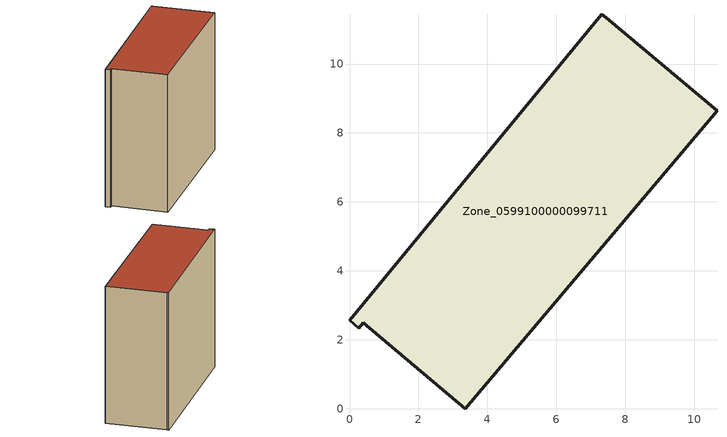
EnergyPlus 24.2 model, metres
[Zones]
Zone_0599100000099711
 floor ground (C_G): 0.4,2.5 0.27,2.34 0,2.57 7.33,11.44 7.45,11.34 10.66,8.64 3.36,0 z0.17
 wall outside (C_F): 7.33,11.44 0,2.57 0.27,2.34 0.4,2.5 3.36,0 10.66,8.64 7.45,11.34 7.33,11.44 z0.17:9.95
 roof outside (C_R): 10.66,8.64 7.45,11.34 7.33,11.44 0,2.57 0.27,2.34 0.4,2.5 3.36,0 z9.95
[BUILDING]
Pand.0599100000099711: North Axis=0; Terrain=City; Loads Convergence Tolerance Value=0.04; Temperature Convergence Tolerance Value=0.4; Solar Distribution=FullExterior; Maximum Number of Warmup Days=25; Minimum Number of Warmup Days=1
[Site:Location]
Rotterdam.The.Hague.AP_ZH_NLD Design_Conditions: Latitude=51.96; Longitude=4.45; Time Zone=1; Elevation=-4.5
[SITE:GROUNDTEMPERATURE:BUILDINGSURFACE]
18, 18, 18, 18, 18, 18, 18, 18, 18, 18, 18, 18
[MATERIAL] Thermal Absorptance=0.9; Solar Absorptance=0.7; Visible Absorptance=0.7
Name | Roughness | Thickness | Conductivity | Density | Specific Heat
G.TC.1946-1964 | MediumSmooth | 0.15 | 1 | 540 | 1210
F.TC.1946-1964 | Rough | 0.3 | 0.857143 | 1920 | 840
R.TC.1946-1964 | MediumRough | 0.2 | 0.235294 | 1500 | 1000
[CONSTRUCTION]
C_G: G.TC.1946-1964
C_F: F.TC.1946-1964
C_R: R.TC.1946-1964
[ZONE]
Zone_0599100000099711: Type=1; Multiplier=1; Ceiling Height=Autocalculate; Volume=Autocalculate; Floor Area=autocalculate; Part of Total Floor Area=Yes
[ZONEINFILTRATION:DESIGNFLOWRATE]
Infil_Zone_0599100000099711: Zone or ZoneList or Space or SpaceList=Zone_0599100000099711; Schedule=AlwaysOn; Design Flow Rate Calculation Method=Flow/Area; Flow Rate per Floor Area=0.003; Constant Term Coefficient=1; Temperature Term Coefficient=0; Velocity Term Coefficient=0; Velocity Squared Term Coefficient=0
[HVACTEMPLATE:ZONE:IDEALLOADSAIRSYSTEM]
Zone_0599100000099711: Maximum Heating Supply Air Temperature=50; Minimum Cooling Supply Air Temperature=13; Maximum Heating Supply Air Humidity Ratio=0.0156; Minimum Cooling Supply Air Humidity Ratio=0.0077; Heating Limit=NoLimit; Cooling Limit=NoLimit; Dehumidification Control Type=ConstantSensibleHeatRatio; Cooling Sensible Heat Ratio=0.7; Dehumidification Setpoint=60; Humidification Control Type=None; Humidification Setpoint=30; Outdoor Air Method=None; Outdoor Air Flow Rate per Person=0.00944; Outdoor Air Flow Rate per Zone Floor Area=0; Outdoor Air Flow Rate per Zone=0; Demand Controlled Ventilation Type=None; Outdoor Air Economizer Type=NoEconomizer; Heat Recovery Type=None; Sensible Heat Recovery Effectiveness=0.7; Latent Heat Recovery Effectiveness=0.65
[ZONECONTROL:THERMOSTAT]
ThermostatControl_Zone_0599100000099711: Zone or ZoneList=Zone_0599100000099711; Control Type Schedule=DualSetpointControlType; Control 1=Thermostat_Zone_0599100000099711; Temperature Difference Between Cutout And Setpoint=0
[THERMOSTATSETPOINT:DUALSETPOINT]
Thermostat_Zone_0599100000099711: Heating Setpoint Temperature Schedule=HeatingSetpoint_Zone_0599100000099711; Cooling Setpoint Temperature Schedule=CoolingSetpoint_Zone_0599100000099711
[SCHEDULE:COMPACT]
HeatingSetpoint_Zone_0599100000099711: Through: 12/31, For: AllDays, Until: 24:00, 21
CoolingSetpoint_Zone_0599100000099711: Through: 12/31, For: AllDays, Until: 24:00, 24
DualSetpointControlType: Through: 12/31, For: AllDays, Until: 24:00, 4
AlwaysOn: Through: 12/31, For: AllDays, Until: 24:00, 1
